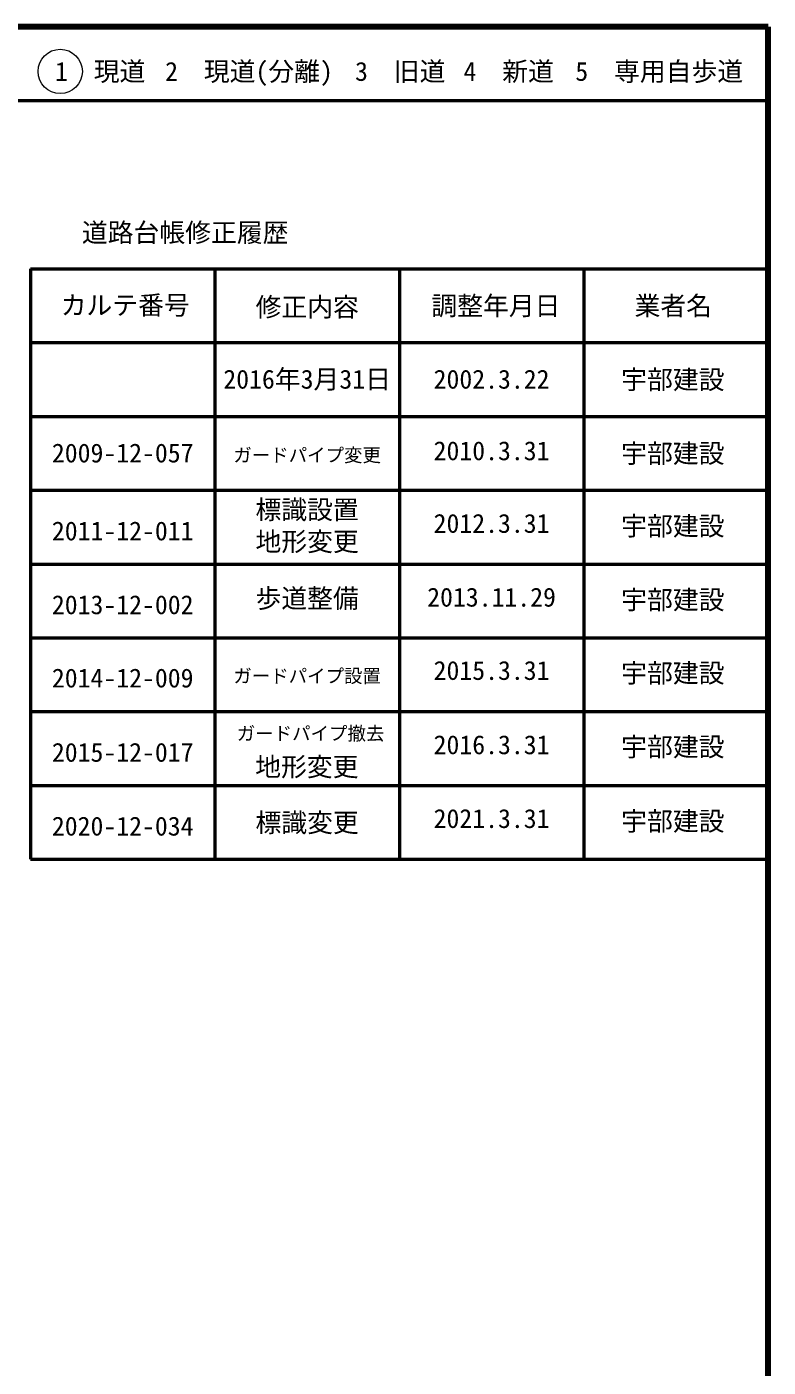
# Model space of a CAD drawing. Units: millimetres, scale not verified. Extents: x 40000 to 680000, y 20000 to 380000.
# Drawn here: x 579500 to 680000, y 198357 to 380000 of the extents above; entities that cross this region are included whole.
import ezdxf
from ezdxf.enums import TextEntityAlignment as Align

# ---------------------------------------------------------------- set-up
doc = ezdxf.new("R2010")
doc.units = ezdxf.units.MM
doc.header["$LTSCALE"] = 1000
for name, color, linetype, lineweight in [('M-STR-HTXT', 7, 'Continuous', 13), ('M-TTL', 2, 'Continuous', 140), ('M-TTL-FRAM', 2, 'Continuous', 50), ('M-TTL-LINE', 7, 'Continuous', 50)]:
    doc.layers.add(name, color=color, linetype=linetype, lineweight=lineweight)
doc.layers.add('M-TTL-TXT', color=7, linetype='Continuous')
doc.styles.add('ＭＳ ゴシック', font='')
doc.styles.get('ＭＳ ゴシック').set_extended_font_data('MS Gothic')

msp = doc.modelspace()

# ---------------------------------------------------------------- linework, layer by layer
at = {"layer": 'M-STR-HTXT'}
msp.add_circle((584031, 373958), 3000, dxfattribs=at)
at = {"layer": 'M-TTL'}
for p, q in [((680000, 380000), (40000, 380000)), ((680000, 20000), (680000, 380000))]:
    msp.add_line(p, q, dxfattribs=at)
at = {"layer": 'M-TTL-FRAM'}
for p, q in [((580000, 347197), (580000, 267197)), ((580000, 347197), (680000, 347197)), ((580000, 267197), (680000, 267197))]:
    msp.add_line(p, q, dxfattribs=at)
at = {"layer": 'M-TTL-LINE'}
for p, q in [((40000, 370000), (680000, 370000)), ((605000, 347197), (605000, 267197)), ((630000, 347197), (630000, 267197)), ((655000, 347197), (655000, 267197)), ((580000, 337197), (680000, 337197)), ((580000, 327197), (680000, 327197)), ((580000, 317197), (680000, 317197)), ((580000, 307197), (680000, 307197)), ((580000, 297197), (680000, 297197)), ((580000, 287197), (680000, 287197)), ((580000, 277197), (680000, 277197))]:
    msp.add_line(p, q, dxfattribs=at)

# ---------------------------------------------------------------- texts
at = {"layer": 'M-TTL-TXT', "style": 'ＭＳ ゴシック'}
for s, p in [('1\u3000現道', (589448, 373958)), ('2\u3000現道(分離)', (609619, 373958)), ('3\u3000旧道', (630121, 373958)), ('4\u3000新道', (644824, 373958)), ('5\u3000専用自歩道', (665228, 373958)), ('道路台帳修正履歴', (600968, 352113)), ('カルテ番号', (592839, 342277)), ('修正内容', (617509, 342023)), ('調整年月日', (643089, 342197)), ('業者名', (667134, 342197)), ('2016年3月31日', (617500, 332245)), ('2002.3.22', (642500, 332245)), ('宇部建設', (667077, 332189)), ('2009-12-057', (592500, 322245)), ('宇部建設', (667077, 322189)), ('2011-12-011', (592500, 311682)), ('宇部建設', (667077, 312350)), ('宇部建設', (667077, 302350)), ('2013-12-002', (592500, 301682)), ('2014-12-009', (592500, 291751)), ('宇部建設', (667077, 292418)), ('宇部建設', (667077, 282418)), ('2015-12-017', (592500, 281682)), ('2020-12-034', (592500, 271682)), ('宇部建設', (667077, 272350))]:
    msp.add_text(s, height=2566, dxfattribs=at).set_placement(p, align=Align.MIDDLE_CENTER)
for s, height, p in [('2010.3.31', 2566, (642500, 320495)), ('ガードパイプ変更', 1833, (617500, 320495)), ('標識設置', 2566, (617500, 312514)), ('2012.3.31', 2566, (642500, 310656)), ('地形変更', 2566, (617500, 308181)), ('歩道整備', 2566, (617500, 300495)), ('2013.11.29', 2566, (642500, 300656)), ('ガードパイプ設置', 1833, (617500, 290564)), ('2015.3.31', 2566, (642500, 290725)), ('ガードパイプ撤去', 1833, (617966, 282777)), ('2016.3.31', 2566, (642500, 280656)), ('地形変更', 2566, (617462, 277667)), ('標識変更', 2566, (617500, 270098)), ('2021.3.31', 2566, (642500, 270656))]:
    msp.add_text(s, height=height, dxfattribs=at).set_placement(p, align=Align.BOTTOM_CENTER)

doc.saveas('drawing.dxf')
